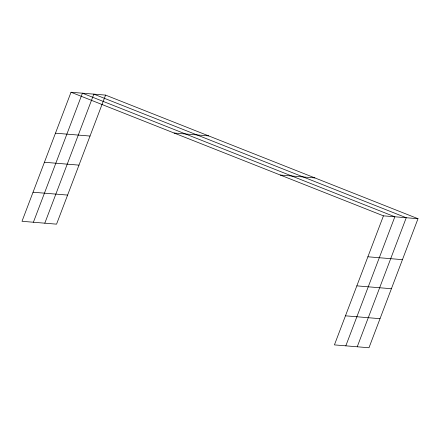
<?xml version="1.0" encoding="UTF-8"?>
<svg xmlns="http://www.w3.org/2000/svg" width="440" height="440" viewBox="0 0 440 440"><rect width="100%" height="100%" fill="white"/><g stroke="black" fill="none" stroke-linecap="round" stroke-linejoin="round"><path stroke-width="0.66" d="M105.578 95.106L71.022 92.246L22 221.293L56.557 224.158L105.578 95.106L418 218.708L368.979 347.754L334.422 344.894L383.444 215.842L418 218.708M33.401 222.239L82.423 93.192L394.845 216.788L345.824 345.834M44.809 223.185L93.83 94.133L406.252 217.734L357.231 346.781M174.119 133.034L208.676 135.894M55.468 133.188L90.024 136.048M280.346 175.054L314.902 177.92M44.424 162.261L78.98 165.127M33.044 192.22L67.6 195.08M367.889 256.784L402.446 259.649M356.846 285.863L391.402 288.723M345.466 315.816L380.023 318.681M71.022 92.246L383.444 215.842"/></g></svg>
